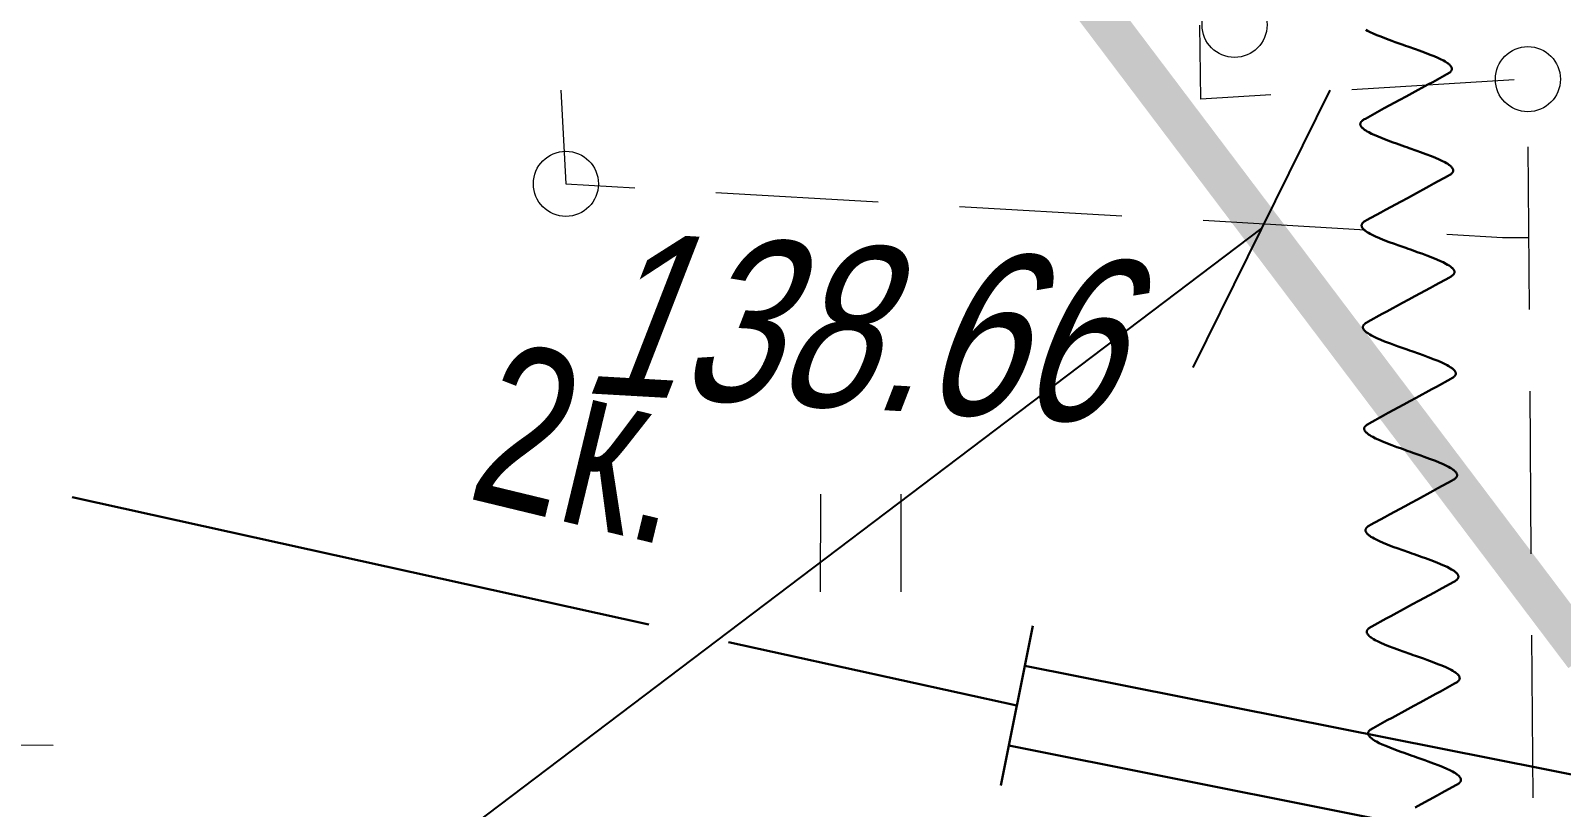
# Model space of a CAD drawing. Extents: x 10098 to 11902, y 8648 to 10202.
# Drawn here: x 11773.96 to 11783.37, y 8784.56 to 8789.34 of the extents above; entities that cross this region are included whole.
import ezdxf

# ---------------------------------------------------------------- set-up
doc = ezdxf.new("R2010")
doc.units = 0
for name, color, linetype in [('23_Ограждения', 7, 'Continuous'), ('24_Растительность', 7, 'Continuous'), ('38_Высотные_отметки', 7, 'Continuous'), ('50_Красные_линии', 7, 'Continuous')]:
    doc.layers.add(name, color=color, linetype=linetype)
doc.layers.add('7_Электрокабели', color=1, linetype='Continuous', lineweight=30)
doc.styles.add('mggt', font='russian_1251.shx', dxfattribs={"width": 0.75, "oblique": 18, "height": 1})

msp = doc.modelspace()

# ---------------------------------------------------------------- hatches: boundary and pattern name
at = {"layer": '50_Красные_линии', "linetype": 'Continuous', "lineweight": 25}
for points in [[(11781.1982, 8788.7597), (11780.595, 8789.5573), (11780.3956, 8789.4065), (11780.9987, 8788.6089)], [(11781.8013, 8787.962), (11781.1982, 8788.7597), (11780.9987, 8788.6089), (11781.6019, 8787.8112)], [(11782.4044, 8787.1644), (11781.8013, 8787.962), (11781.6019, 8787.8112), (11782.205, 8787.0136)], [(11783.0076, 8786.3668), (11782.4044, 8787.1644), (11782.205, 8787.0136), (11782.8082, 8786.216)], [(11783.6107, 8785.5691), (11783.0076, 8786.3668), (11782.8082, 8786.216), (11783.4113, 8785.4183)]]:
    msp.add_hatch(color=8, dxfattribs=at).paths.add_polyline_path(points)

# ---------------------------------------------------------------- linework, layer by layer
at = {"layer": '23_Ограждения', "color": 8, "linetype": 'Continuous', "lineweight": 15}
for p, q in [((11781.151, 8788.914), (11781.146, 8789.368)), ((11783.078, 8789.032), (11782.08, 8788.971)), ((11777.216, 8788.97), (11777.248, 8788.394)), ((11781.581, 8788.94), (11781.151, 8788.914)), ((11783.172, 8787.621), (11783.165, 8788.621)), ((11777.248, 8788.394), (11777.671, 8788.37)), ((11778.17, 8788.341), (11779.168, 8788.284)), ((11779.668, 8788.255), (11780.666, 8788.198)), ((11781.165, 8788.17), (11782.163, 8788.112)), ((11782.663, 8788.084), (11783.007, 8788.064)), ((11783.007, 8788.064), (11783.169, 8788.065)), ((11783.183, 8786.121), (11783.176, 8787.121)), ((11783.194, 8784.621), (11783.186, 8785.621))]:
    msp.add_line(p, q, dxfattribs=at)
at = {"layer": '24_Растительность', "color": 8, "linetype": 'Continuous', "lineweight": 15}
for p, q in [((11778.8137, 8785.8868), (11778.8147, 8786.4868)), ((11779.3087, 8785.8868), (11779.3097, 8786.4868))]:
    msp.add_line(p, q, dxfattribs=at)
at = {"layer": '38_Высотные_отметки', "color": 8, "lineweight": 9}
for centre in [(11781.359, 8789.3705), (11783.1624, 8789.0368), (11777.2476, 8788.3941)]:
    msp.add_circle(centre, 0.2, dxfattribs=at)
at = {"layer": '50_Красные_линии', "color": 8, "linetype": 'Continuous', "lineweight": 25}
for p, q in [((11781.945, 8788.9695), (11781.1017, 8787.2662)), ((11761.5679, 8773.0282), (11781.5233, 8788.1179))]:
    msp.add_line(p, q, dxfattribs=at)
at = {"layer": '7_Электрокабели', "color": 8, "linetype": 'Continuous', "lineweight": 30}
for p, q in [((11782.1764, 8789.3347), (11782.1662, 8789.3404)), ((11782.1932, 8789.3259), (11782.1764, 8789.3347)), ((11782.21, 8789.318), (11782.1932, 8789.3259)), ((11782.2333, 8789.308), (11782.21, 8789.318)), ((11782.2574, 8789.2982), (11782.2333, 8789.308)), ((11782.2931, 8789.2845), (11782.2574, 8789.2982)), ((11782.3254, 8789.2726), (11782.2931, 8789.2845)), ((11782.3469, 8789.2649), (11782.3254, 8789.2726)), ((11782.3952, 8789.2479), (11782.3469, 8789.2649)), ((11782.4096, 8789.2428), (11782.3952, 8789.2479)), ((11782.4096, 8789.2428), (11782.4239, 8789.2377)), ((11782.4239, 8789.2377), (11782.4722, 8789.2207)), ((11782.4722, 8789.2207), (11782.4937, 8789.213)), ((11782.4937, 8789.213), (11782.5261, 8789.2011)), ((11782.5261, 8789.2011), (11782.5617, 8789.1874)), ((11782.5617, 8789.1874), (11782.5859, 8789.1776)), ((11782.5859, 8789.1776), (11782.6092, 8789.1676)), ((11782.6092, 8789.1676), (11782.626, 8789.1597)), ((11782.626, 8789.1597), (11782.6428, 8789.1509)), ((11782.6428, 8789.1509), (11782.653, 8789.1452)), ((11782.653, 8789.1452), (11782.6614, 8789.1401)), ((11782.6614, 8789.1401), (11782.6686, 8789.1352)), ((11782.6686, 8789.1352), (11782.6716, 8789.133)), ((11782.6716, 8789.133), (11782.6746, 8789.1307)), ((11782.6746, 8789.1307), (11782.6797, 8789.1265)), ((11782.6797, 8789.1265), (11782.6827, 8789.1235)), ((11782.6827, 8789.1235), (11782.6849, 8789.1213)), ((11782.6849, 8789.1213), (11782.6872, 8789.1186)), ((11782.6872, 8789.1186), (11782.6892, 8789.116)), ((11782.6892, 8789.116), (11782.6914, 8789.1128)), ((11782.6914, 8789.1128), (11782.6925, 8789.1106)), ((11782.6925, 8789.1106), (11782.6932, 8789.1091)), ((11782.6932, 8789.1091), (11782.6938, 8789.1076)), ((11782.6938, 8789.1076), (11782.6943, 8789.106)), ((11782.6943, 8789.106), (11782.6947, 8789.1047)), ((11782.6947, 8789.1047), (11782.695, 8789.1026)), ((11782.695, 8789.1026), (11782.6952, 8789.1008)), ((11782.6952, 8789.1008), (11782.6951, 8789.0988)), ((11782.577, 8789.0193), (11782.5479, 8789.0037)), ((11782.6641, 8789.0674), (11782.577, 8789.0193)), ((11782.6713, 8789.0714), (11782.6641, 8789.0674)), ((11782.6749, 8789.0735), (11782.6713, 8789.0714)), ((11782.6788, 8789.0761), (11782.6749, 8789.0735)), ((11782.6817, 8789.0782), (11782.6788, 8789.0761)), ((11782.6835, 8789.0796), (11782.6817, 8789.0782)), ((11782.6859, 8789.0818), (11782.6835, 8789.0796)), ((11782.687, 8789.0828), (11782.6859, 8789.0818)), ((11782.688, 8789.0839), (11782.687, 8789.0828)), ((11782.6892, 8789.0852), (11782.688, 8789.0839)), ((11782.6901, 8789.0864), (11782.6892, 8789.0852)), ((11782.6908, 8789.0874), (11782.6901, 8789.0864)), ((11782.6916, 8789.0886), (11782.6908, 8789.0874)), ((11782.6927, 8789.0905), (11782.6916, 8789.0886)), ((11782.6935, 8789.092), (11782.6927, 8789.0905)), ((11782.694, 8789.0935), (11782.6935, 8789.092)), ((11782.6944, 8789.0946), (11782.694, 8789.0935)), ((11782.6947, 8789.0958), (11782.6944, 8789.0946)), ((11782.6949, 8789.0968), (11782.6947, 8789.0958)), ((11782.6951, 8789.098), (11782.6949, 8789.0968)), ((11782.6951, 8789.0988), (11782.6951, 8789.098)), ((11782.3758, 8788.9104), (11782.4136, 8788.9308)), ((11782.4514, 8788.9513), (11782.4136, 8788.9308)), ((11782.5479, 8789.0037), (11782.4514, 8788.9513)), ((11782.163, 8788.7942), (11782.2502, 8788.8424)), ((11782.2502, 8788.8424), (11782.2793, 8788.8579)), ((11782.2793, 8788.8579), (11782.3758, 8788.9104)), ((11782.132, 8788.7629), (11782.1321, 8788.7636)), ((11782.132, 8788.7609), (11782.132, 8788.7629)), ((11782.1321, 8788.7591), (11782.132, 8788.7609)), ((11782.1321, 8788.7636), (11782.1322, 8788.7648)), ((11782.1325, 8788.757), (11782.1321, 8788.7591)), ((11782.1322, 8788.7648), (11782.1325, 8788.7659)), ((11782.1325, 8788.7659), (11782.1328, 8788.767)), ((11782.1328, 8788.7557), (11782.1325, 8788.757)), ((11782.1328, 8788.767), (11782.1331, 8788.7682)), ((11782.1333, 8788.7541), (11782.1328, 8788.7557)), ((11782.1331, 8788.7682), (11782.1337, 8788.7696)), ((11782.1339, 8788.7525), (11782.1333, 8788.7541)), ((11782.1337, 8788.7696), (11782.1344, 8788.7711)), ((11782.1346, 8788.7511), (11782.1339, 8788.7525)), ((11782.1344, 8788.7711), (11782.1355, 8788.773)), ((11782.1358, 8788.7489), (11782.1346, 8788.7511)), ((11782.1355, 8788.773), (11782.1363, 8788.7743)), ((11782.1379, 8788.7456), (11782.1358, 8788.7489)), ((11782.1363, 8788.7743), (11782.137, 8788.7752)), ((11782.137, 8788.7752), (11782.1379, 8788.7764)), ((11782.1379, 8788.7764), (11782.1391, 8788.7777)), ((11782.1399, 8788.743), (11782.1379, 8788.7456)), ((11782.1391, 8788.7777), (11782.1402, 8788.7789)), ((11782.1422, 8788.7404), (11782.1399, 8788.743)), ((11782.1402, 8788.7789), (11782.1412, 8788.7799)), ((11782.1412, 8788.7799), (11782.1437, 8788.782)), ((11782.1444, 8788.7381), (11782.1422, 8788.7404)), ((11782.1437, 8788.782), (11782.1455, 8788.7835)), ((11782.1475, 8788.7352), (11782.1444, 8788.7381)), ((11782.1455, 8788.7835), (11782.1483, 8788.7856)), ((11782.1526, 8788.731), (11782.1475, 8788.7352)), ((11782.1483, 8788.7856), (11782.1522, 8788.7881)), ((11782.1522, 8788.7881), (11782.1559, 8788.7903)), ((11782.1555, 8788.7286), (11782.1526, 8788.731)), ((11782.1585, 8788.7265), (11782.1555, 8788.7286)), ((11782.1559, 8788.7903), (11782.163, 8788.7942)), ((11782.1657, 8788.7216), (11782.1585, 8788.7265)), ((11782.1741, 8788.7164), (11782.1657, 8788.7216)), ((11782.1843, 8788.7107), (11782.1741, 8788.7164)), ((11782.2012, 8788.702), (11782.1843, 8788.7107)), ((11782.218, 8788.6941), (11782.2012, 8788.702)), ((11782.2412, 8788.684), (11782.218, 8788.6941)), ((11782.2654, 8788.6742), (11782.2412, 8788.684)), ((11782.301, 8788.6605), (11782.2654, 8788.6742)), ((11782.3334, 8788.6487), (11782.301, 8788.6605)), ((11782.3549, 8788.6409), (11782.3334, 8788.6487)), ((11782.4032, 8788.6239), (11782.3549, 8788.6409)), ((11782.4175, 8788.6189), (11782.4032, 8788.6239)), ((11782.4175, 8788.6189), (11782.4319, 8788.6138)), ((11782.4319, 8788.6138), (11782.4802, 8788.5968)), ((11782.4802, 8788.5968), (11782.5017, 8788.589)), ((11782.5017, 8788.589), (11782.534, 8788.5772)), ((11782.534, 8788.5772), (11782.5697, 8788.5635)), ((11782.5697, 8788.5635), (11782.5939, 8788.5537)), ((11782.5939, 8788.5537), (11782.6171, 8788.5436)), ((11782.6171, 8788.5436), (11782.6339, 8788.5357)), ((11782.6721, 8788.4435), (11782.5849, 8788.3953)), ((11782.6339, 8788.5357), (11782.6508, 8788.527)), ((11782.6508, 8788.527), (11782.6609, 8788.5213)), ((11782.6609, 8788.5213), (11782.6694, 8788.5161)), ((11782.6694, 8788.5161), (11782.6766, 8788.5112)), ((11782.6792, 8788.4474), (11782.6721, 8788.4435)), ((11782.6766, 8788.5112), (11782.6796, 8788.5091)), ((11782.6829, 8788.4496), (11782.6792, 8788.4474)), ((11782.6796, 8788.5091), (11782.6825, 8788.5067)), ((11782.6825, 8788.5067), (11782.6876, 8788.5025)), ((11782.6868, 8788.4521), (11782.6829, 8788.4496)), ((11782.6896, 8788.4542), (11782.6868, 8788.4521)), ((11782.6876, 8788.5025), (11782.6906, 8788.4996)), ((11782.6914, 8788.4557), (11782.6896, 8788.4542)), ((11782.6906, 8788.4996), (11782.6929, 8788.4973)), ((11782.6939, 8788.4578), (11782.6914, 8788.4557)), ((11782.6929, 8788.4973), (11782.6952, 8788.4947)), ((11782.6949, 8788.4588), (11782.6939, 8788.4578)), ((11782.696, 8788.46), (11782.6949, 8788.4588)), ((11782.6952, 8788.4947), (11782.6972, 8788.4921)), ((11782.6971, 8788.4613), (11782.696, 8788.46)), ((11782.6981, 8788.4625), (11782.6971, 8788.4613)), ((11782.6972, 8788.4921), (11782.6993, 8788.4888)), ((11782.6988, 8788.4634), (11782.6981, 8788.4625)), ((11782.6996, 8788.4647), (11782.6988, 8788.4634)), ((11782.6993, 8788.4888), (11782.7005, 8788.4866)), ((11782.7007, 8788.4666), (11782.6996, 8788.4647)), ((11782.7005, 8788.4866), (11782.7012, 8788.4852)), ((11782.7014, 8788.4681), (11782.7007, 8788.4666)), ((11782.7012, 8788.4852), (11782.7018, 8788.4836)), ((11782.7019, 8788.4695), (11782.7014, 8788.4681)), ((11782.7018, 8788.4836), (11782.7023, 8788.482)), ((11782.7023, 8788.4707), (11782.7019, 8788.4695)), ((11782.7023, 8788.482), (11782.7026, 8788.4807)), ((11782.7026, 8788.4718), (11782.7023, 8788.4707)), ((11782.7026, 8788.4807), (11782.703, 8788.4786)), ((11782.7029, 8788.4729), (11782.7026, 8788.4718)), ((11782.703, 8788.4741), (11782.7029, 8788.4729)), ((11782.703, 8788.4786), (11782.7031, 8788.4768)), ((11782.7031, 8788.4748), (11782.703, 8788.4741)), ((11782.7031, 8788.4768), (11782.7031, 8788.4748)), ((11782.5558, 8788.3798), (11782.4593, 8788.3273)), ((11782.5849, 8788.3953), (11782.5558, 8788.3798)), ((11782.2872, 8788.234), (11782.3837, 8788.2864)), ((11782.3837, 8788.2864), (11782.4215, 8788.3069)), ((11782.4593, 8788.3273), (11782.4215, 8788.3069)), ((11782.1534, 8788.1595), (11782.1563, 8788.1616)), ((11782.1563, 8788.1616), (11782.1601, 8788.1642)), ((11782.1601, 8788.1642), (11782.1638, 8788.1663)), ((11782.1638, 8788.1663), (11782.171, 8788.1703)), ((11782.171, 8788.1703), (11782.2581, 8788.2184)), ((11782.2581, 8788.2184), (11782.2872, 8788.234)), ((11782.1399, 8788.1369), (11782.14, 8788.1389)), ((11782.1401, 8788.1351), (11782.1399, 8788.1369)), ((11782.14, 8788.1397), (11782.1402, 8788.1409)), ((11782.14, 8788.1389), (11782.14, 8788.1397)), ((11782.1404, 8788.133), (11782.1401, 8788.1351)), ((11782.1402, 8788.1409), (11782.1404, 8788.1419)), ((11782.1404, 8788.1419), (11782.1407, 8788.1431)), ((11782.1408, 8788.1317), (11782.1404, 8788.133)), ((11782.1407, 8788.1431), (11782.1411, 8788.1442)), ((11782.1413, 8788.1301), (11782.1408, 8788.1317)), ((11782.1411, 8788.1442), (11782.1416, 8788.1457)), ((11782.1419, 8788.1286), (11782.1413, 8788.1301)), ((11782.1416, 8788.1457), (11782.1424, 8788.1472)), ((11782.1426, 8788.1271), (11782.1419, 8788.1286)), ((11782.1424, 8788.1472), (11782.1434, 8788.1491)), ((11782.1437, 8788.1249), (11782.1426, 8788.1271)), ((11782.1434, 8788.1491), (11782.1443, 8788.1503)), ((11782.1459, 8788.1217), (11782.1437, 8788.1249)), ((11782.1443, 8788.1503), (11782.145, 8788.1513)), ((11782.145, 8788.1513), (11782.1459, 8788.1525)), ((11782.1459, 8788.1525), (11782.1471, 8788.1538)), ((11782.1479, 8788.1191), (11782.1459, 8788.1217)), ((11782.1471, 8788.1538), (11782.1481, 8788.1549)), ((11782.1502, 8788.1165), (11782.1479, 8788.1191)), ((11782.1481, 8788.1549), (11782.1492, 8788.1559)), ((11782.1492, 8788.1559), (11782.1516, 8788.1581)), ((11782.1524, 8788.1142), (11782.1502, 8788.1165)), ((11782.1516, 8788.1581), (11782.1534, 8788.1595)), ((11782.1554, 8788.1112), (11782.1524, 8788.1142)), ((11782.1605, 8788.107), (11782.1554, 8788.1112)), ((11782.1635, 8788.1047), (11782.1605, 8788.107)), ((11782.1665, 8788.1025), (11782.1635, 8788.1047)), ((11782.1737, 8788.0976), (11782.1665, 8788.1025)), ((11782.1821, 8788.0925), (11782.1737, 8788.0976)), ((11782.1923, 8788.0868), (11782.1821, 8788.0925)), ((11782.2091, 8788.078), (11782.1923, 8788.0868)), ((11782.2259, 8788.0701), (11782.2091, 8788.078)), ((11782.2492, 8788.0601), (11782.2259, 8788.0701)), ((11782.2734, 8788.0503), (11782.2492, 8788.0601)), ((11782.309, 8788.0366), (11782.2734, 8788.0503)), ((11782.3413, 8788.0247), (11782.309, 8788.0366)), ((11782.3629, 8788.017), (11782.3413, 8788.0247)), ((11782.4111, 8788), (11782.3629, 8788.017)), ((11782.4255, 8787.9949), (11782.4111, 8788)), ((11782.4255, 8787.9949), (11782.4399, 8787.9898)), ((11782.4399, 8787.9898), (11782.4882, 8787.9728)), ((11782.4882, 8787.9728), (11782.5097, 8787.9651)), ((11782.5097, 8787.9651), (11782.542, 8787.9532)), ((11782.542, 8787.9532), (11782.5777, 8787.9395)), ((11782.5777, 8787.9395), (11782.6018, 8787.9297)), ((11782.6018, 8787.9297), (11782.6251, 8787.9197)), ((11782.6251, 8787.9197), (11782.6419, 8787.9118)), ((11782.6419, 8787.9118), (11782.6587, 8787.903)), ((11782.6587, 8787.903), (11782.6689, 8787.8973)), ((11782.6689, 8787.8973), (11782.6773, 8787.8922)), ((11782.6773, 8787.8922), (11782.6845, 8787.8873)), ((11782.6845, 8787.8873), (11782.6875, 8787.8851)), ((11782.6875, 8787.8851), (11782.6905, 8787.8828)), ((11782.6905, 8787.8828), (11782.6956, 8787.8786)), ((11782.6956, 8787.8786), (11782.6986, 8787.8756)), ((11782.68, 8787.8195), (11782.5929, 8787.7714)), ((11782.6872, 8787.8235), (11782.68, 8787.8195)), ((11782.6909, 8787.8256), (11782.6872, 8787.8235)), ((11782.6947, 8787.8282), (11782.6909, 8787.8256)), ((11782.6976, 8787.8303), (11782.6947, 8787.8282)), ((11782.6994, 8787.8317), (11782.6976, 8787.8303)), ((11782.6986, 8787.8756), (11782.7009, 8787.8734)), ((11782.7019, 8787.8339), (11782.6994, 8787.8317)), ((11782.7009, 8787.8734), (11782.7031, 8787.8707)), ((11782.7029, 8787.8349), (11782.7019, 8787.8339)), ((11782.7039, 8787.836), (11782.7029, 8787.8349)), ((11782.7031, 8787.8707), (11782.7052, 8787.8681)), ((11782.7051, 8787.8373), (11782.7039, 8787.836)), ((11782.706, 8787.8385), (11782.7051, 8787.8373)), ((11782.7052, 8787.8681), (11782.7073, 8787.8649)), ((11782.7067, 8787.8395), (11782.706, 8787.8385)), ((11782.7076, 8787.8407), (11782.7067, 8787.8395)), ((11782.7073, 8787.8649), (11782.7084, 8787.8627)), ((11782.7086, 8787.8426), (11782.7076, 8787.8407)), ((11782.7084, 8787.8627), (11782.7092, 8787.8612)), ((11782.7094, 8787.8441), (11782.7086, 8787.8426)), ((11782.7092, 8787.8612), (11782.7097, 8787.8597)), ((11782.7099, 8787.8456), (11782.7094, 8787.8441)), ((11782.7097, 8787.8597), (11782.7102, 8787.8581)), ((11782.7103, 8787.8467), (11782.7099, 8787.8456)), ((11782.7102, 8787.8581), (11782.7106, 8787.8568)), ((11782.7106, 8787.8479), (11782.7103, 8787.8467)), ((11782.7106, 8787.8568), (11782.7109, 8787.8547)), ((11782.7108, 8787.8489), (11782.7106, 8787.8479)), ((11782.711, 8787.8501), (11782.7108, 8787.8489)), ((11782.7109, 8787.8547), (11782.7111, 8787.8529)), ((11782.7111, 8787.8529), (11782.711, 8787.8509)), ((11782.711, 8787.8509), (11782.711, 8787.8501)), ((11782.4673, 8787.7034), (11782.4295, 8787.6829)), ((11782.5638, 8787.7558), (11782.4673, 8787.7034)), ((11782.5929, 8787.7714), (11782.5638, 8787.7558)), ((11782.2661, 8787.5945), (11782.2952, 8787.61)), ((11782.2952, 8787.61), (11782.3917, 8787.6625)), ((11782.3917, 8787.6625), (11782.4295, 8787.6829)), ((11782.1479, 8787.515), (11782.148, 8787.5157)), ((11782.1479, 8787.513), (11782.1479, 8787.515)), ((11782.148, 8787.5112), (11782.1479, 8787.513)), ((11782.148, 8787.5157), (11782.1481, 8787.5169)), ((11782.1484, 8787.5091), (11782.148, 8787.5112)), ((11782.1481, 8787.5169), (11782.1484, 8787.518)), ((11782.1484, 8787.518), (11782.1487, 8787.5191)), ((11782.1487, 8787.5078), (11782.1484, 8787.5091)), ((11782.1487, 8787.5191), (11782.1491, 8787.5203)), ((11782.1492, 8787.5062), (11782.1487, 8787.5078)), ((11782.1491, 8787.5203), (11782.1496, 8787.5217)), ((11782.1498, 8787.5046), (11782.1492, 8787.5062)), ((11782.1496, 8787.5217), (11782.1503, 8787.5232)), ((11782.1505, 8787.5032), (11782.1498, 8787.5046)), ((11782.1503, 8787.5232), (11782.1514, 8787.5251)), ((11782.1517, 8787.501), (11782.1505, 8787.5032)), ((11782.1514, 8787.5251), (11782.1522, 8787.5264)), ((11782.1538, 8787.4977), (11782.1517, 8787.501)), ((11782.1522, 8787.5264), (11782.1529, 8787.5273)), ((11782.1529, 8787.5273), (11782.1539, 8787.5285)), ((11782.1539, 8787.5285), (11782.155, 8787.5298)), ((11782.155, 8787.5298), (11782.1561, 8787.531)), ((11782.1561, 8787.531), (11782.1571, 8787.532)), ((11782.1571, 8787.532), (11782.1596, 8787.5341)), ((11782.1596, 8787.5341), (11782.1614, 8787.5356)), ((11782.1614, 8787.5356), (11782.1642, 8787.5377)), ((11782.1642, 8787.5377), (11782.1681, 8787.5402)), ((11782.1681, 8787.5402), (11782.1718, 8787.5424)), ((11782.1718, 8787.5424), (11782.1789, 8787.5463)), ((11782.1789, 8787.5463), (11782.2661, 8787.5945)), ((11782.1559, 8787.4951), (11782.1538, 8787.4977)), ((11782.1581, 8787.4925), (11782.1559, 8787.4951)), ((11782.1604, 8787.4902), (11782.1581, 8787.4925)), ((11782.1634, 8787.4873), (11782.1604, 8787.4902)), ((11782.1685, 8787.4831), (11782.1634, 8787.4873)), ((11782.1714, 8787.4807), (11782.1685, 8787.4831)), ((11782.1744, 8787.4786), (11782.1714, 8787.4807)), ((11782.1817, 8787.4737), (11782.1744, 8787.4786)), ((11782.1901, 8787.4685), (11782.1817, 8787.4737)), ((11782.2002, 8787.4628), (11782.1901, 8787.4685)), ((11782.2171, 8787.4541), (11782.2002, 8787.4628)), ((11782.2339, 8787.4462), (11782.2171, 8787.4541)), ((11782.2572, 8787.4361), (11782.2339, 8787.4462)), ((11782.2813, 8787.4263), (11782.2572, 8787.4361)), ((11782.317, 8787.4126), (11782.2813, 8787.4263)), ((11782.3493, 8787.4008), (11782.317, 8787.4126)), ((11782.3708, 8787.393), (11782.3493, 8787.4008)), ((11782.4191, 8787.376), (11782.3708, 8787.393)), ((11782.4335, 8787.371), (11782.4191, 8787.376)), ((11782.4335, 8787.371), (11782.4478, 8787.3659)), ((11782.4478, 8787.3659), (11782.4961, 8787.3489)), ((11782.4961, 8787.3489), (11782.5176, 8787.3411)), ((11782.5176, 8787.3411), (11782.55, 8787.3293)), ((11782.55, 8787.3293), (11782.5856, 8787.3156)), ((11782.5856, 8787.3156), (11782.6098, 8787.3058)), ((11782.6098, 8787.3058), (11782.633, 8787.2957)), ((11782.633, 8787.2957), (11782.6498, 8787.2878)), ((11782.6498, 8787.2878), (11782.6667, 8787.2791)), ((11782.6667, 8787.2791), (11782.6769, 8787.2734)), ((11782.6769, 8787.2734), (11782.6853, 8787.2682)), ((11782.6853, 8787.2682), (11782.6925, 8787.2633)), ((11782.6925, 8787.2633), (11782.6955, 8787.2612)), ((11782.6955, 8787.2612), (11782.6985, 8787.2589)), ((11782.6985, 8787.2589), (11782.7035, 8787.2546)), ((11782.7035, 8787.2546), (11782.7066, 8787.2517)), ((11782.7066, 8787.2517), (11782.7088, 8787.2494)), ((11782.7088, 8787.2494), (11782.7111, 8787.2468)), ((11782.7111, 8787.2468), (11782.7131, 8787.2442)), ((11782.7131, 8787.2442), (11782.7152, 8787.2409)), ((11782.7152, 8787.2409), (11782.7164, 8787.2387)), ((11782.7166, 8787.2187), (11782.7155, 8787.2168)), ((11782.7164, 8787.2387), (11782.7171, 8787.2373)), ((11782.7173, 8787.2202), (11782.7166, 8787.2187)), ((11782.7171, 8787.2373), (11782.7177, 8787.2357)), ((11782.7179, 8787.2216), (11782.7173, 8787.2202)), ((11782.7177, 8787.2357), (11782.7182, 8787.2341)), ((11782.7183, 8787.2228), (11782.7179, 8787.2216)), ((11782.7182, 8787.2341), (11782.7185, 8787.2328)), ((11782.7185, 8787.2239), (11782.7183, 8787.2228)), ((11782.7185, 8787.2328), (11782.7189, 8787.2307)), ((11782.7188, 8787.225), (11782.7185, 8787.2239)), ((11782.7189, 8787.2262), (11782.7188, 8787.225)), ((11782.7189, 8787.2307), (11782.719, 8787.2289)), ((11782.719, 8787.2269), (11782.7189, 8787.2262)), ((11782.719, 8787.2289), (11782.719, 8787.2269)), ((11782.5717, 8787.1319), (11782.4752, 8787.0794)), ((11782.6008, 8787.1474), (11782.5717, 8787.1319)), ((11782.688, 8787.1956), (11782.6008, 8787.1474)), ((11782.6952, 8787.1995), (11782.688, 8787.1956)), ((11782.6988, 8787.2017), (11782.6952, 8787.1995)), ((11782.7027, 8787.2042), (11782.6988, 8787.2017)), ((11782.7056, 8787.2063), (11782.7027, 8787.2042)), ((11782.7073, 8787.2078), (11782.7056, 8787.2063)), ((11782.7098, 8787.2099), (11782.7073, 8787.2078)), ((11782.7108, 8787.2109), (11782.7098, 8787.2099)), ((11782.7119, 8787.2121), (11782.7108, 8787.2109)), ((11782.7131, 8787.2134), (11782.7119, 8787.2121)), ((11782.714, 8787.2146), (11782.7131, 8787.2134)), ((11782.7147, 8787.2155), (11782.714, 8787.2146)), ((11782.7155, 8787.2168), (11782.7147, 8787.2155)), ((11782.3031, 8786.9861), (11782.3997, 8787.0385)), ((11782.3997, 8787.0385), (11782.4374, 8787.059)), ((11782.4752, 8787.0794), (11782.4374, 8787.059)), ((11782.1869, 8786.9224), (11782.2741, 8786.9705)), ((11782.2741, 8786.9705), (11782.3031, 8786.9861)), ((11782.1558, 8786.889), (11782.1559, 8786.891)), ((11782.156, 8786.8872), (11782.1558, 8786.889)), ((11782.1559, 8786.8918), (11782.1561, 8786.893)), ((11782.1559, 8786.891), (11782.1559, 8786.8918)), ((11782.1563, 8786.8851), (11782.156, 8786.8872)), ((11782.1561, 8786.893), (11782.1563, 8786.894)), ((11782.1563, 8786.894), (11782.1566, 8786.8952)), ((11782.1567, 8786.8838), (11782.1563, 8786.8851)), ((11782.1566, 8786.8952), (11782.157, 8786.8963)), ((11782.1572, 8786.8822), (11782.1567, 8786.8838)), ((11782.157, 8786.8963), (11782.1576, 8786.8978)), ((11782.1578, 8786.8807), (11782.1572, 8786.8822)), ((11782.1576, 8786.8978), (11782.1583, 8786.8993)), ((11782.1585, 8786.8792), (11782.1578, 8786.8807)), ((11782.1583, 8786.8993), (11782.1594, 8786.9012)), ((11782.1597, 8786.877), (11782.1585, 8786.8792)), ((11782.1594, 8786.9012), (11782.1602, 8786.9024)), ((11782.1618, 8786.8738), (11782.1597, 8786.877)), ((11782.1602, 8786.9024), (11782.1609, 8786.9034)), ((11782.1609, 8786.9034), (11782.1618, 8786.9046)), ((11782.1618, 8786.9046), (11782.163, 8786.9059)), ((11782.1638, 8786.8712), (11782.1618, 8786.8738)), ((11782.163, 8786.9059), (11782.1641, 8786.907)), ((11782.1661, 8786.8686), (11782.1638, 8786.8712)), ((11782.1641, 8786.907), (11782.1651, 8786.908)), ((11782.1651, 8786.908), (11782.1676, 8786.9102)), ((11782.1683, 8786.8663), (11782.1661, 8786.8686)), ((11782.1676, 8786.9102), (11782.1693, 8786.9116)), ((11782.1713, 8786.8633), (11782.1683, 8786.8663)), ((11782.1693, 8786.9116), (11782.1722, 8786.9137)), ((11782.1764, 8786.8591), (11782.1713, 8786.8633)), ((11782.1722, 8786.9137), (11782.1761, 8786.9163)), ((11782.1761, 8786.9163), (11782.1797, 8786.9184)), ((11782.1794, 8786.8568), (11782.1764, 8786.8591)), ((11782.1824, 8786.8546), (11782.1794, 8786.8568)), ((11782.1797, 8786.9184), (11782.1869, 8786.9224)), ((11782.1896, 8786.8497), (11782.1824, 8786.8546)), ((11782.198, 8786.8446), (11782.1896, 8786.8497)), ((11782.2082, 8786.8389), (11782.198, 8786.8446)), ((11782.225, 8786.8301), (11782.2082, 8786.8389)), ((11782.2418, 8786.8222), (11782.225, 8786.8301)), ((11782.2651, 8786.8122), (11782.2418, 8786.8222)), ((11782.2893, 8786.8024), (11782.2651, 8786.8122)), ((11782.3249, 8786.7887), (11782.2893, 8786.8024)), ((11782.3573, 8786.7768), (11782.3249, 8786.7887)), ((11782.3788, 8786.7691), (11782.3573, 8786.7768)), ((11782.4271, 8786.7521), (11782.3788, 8786.7691)), ((11782.4414, 8786.747), (11782.4271, 8786.7521)), ((11782.4414, 8786.747), (11782.4558, 8786.7419)), ((11782.4558, 8786.7419), (11782.5041, 8786.7249)), ((11782.5041, 8786.7249), (11782.5256, 8786.7172)), ((11782.5256, 8786.7172), (11782.5579, 8786.7053)), ((11782.5579, 8786.7053), (11782.5936, 8786.6916)), ((11782.5936, 8786.6916), (11782.6177, 8786.6818)), ((11782.6177, 8786.6818), (11782.641, 8786.6718)), ((11782.641, 8786.6718), (11782.6578, 8786.6639)), ((11782.6578, 8786.6639), (11782.6746, 8786.6551)), ((11782.6746, 8786.6551), (11782.6848, 8786.6494)), ((11782.6959, 8786.5716), (11782.6088, 8786.5235)), ((11782.6848, 8786.6494), (11782.6932, 8786.6443)), ((11782.6932, 8786.6443), (11782.7004, 8786.6394)), ((11782.7031, 8786.5756), (11782.6959, 8786.5716)), ((11782.7004, 8786.6394), (11782.7034, 8786.6372)), ((11782.7068, 8786.5777), (11782.7031, 8786.5756)), ((11782.7034, 8786.6372), (11782.7064, 8786.6349)), ((11782.7064, 8786.6349), (11782.7115, 8786.6307)), ((11782.7107, 8786.5803), (11782.7068, 8786.5777)), ((11782.7135, 8786.5824), (11782.7107, 8786.5803)), ((11782.7115, 8786.6307), (11782.7145, 8786.6277)), ((11782.7153, 8786.5838), (11782.7135, 8786.5824)), ((11782.7145, 8786.6277), (11782.7168, 8786.6255)), ((11782.7178, 8786.586), (11782.7153, 8786.5838)), ((11782.7168, 8786.6255), (11782.719, 8786.6228)), ((11782.7188, 8786.587), (11782.7178, 8786.586)), ((11782.7198, 8786.5881), (11782.7188, 8786.587)), ((11782.719, 8786.6228), (11782.7211, 8786.6202)), ((11782.721, 8786.5895), (11782.7198, 8786.5881)), ((11782.722, 8786.5906), (11782.721, 8786.5895)), ((11782.7211, 8786.6202), (11782.7232, 8786.617)), ((11782.7226, 8786.5916), (11782.722, 8786.5906)), ((11782.7235, 8786.5928), (11782.7226, 8786.5916)), ((11782.7232, 8786.617), (11782.7244, 8786.6148)), ((11782.7246, 8786.5947), (11782.7235, 8786.5928)), ((11782.7244, 8786.6148), (11782.7251, 8786.6133)), ((11782.7253, 8786.5962), (11782.7246, 8786.5947)), ((11782.7251, 8786.6133), (11782.7256, 8786.6118)), ((11782.7258, 8786.5977), (11782.7253, 8786.5962)), ((11782.7256, 8786.6118), (11782.7261, 8786.6102)), ((11782.7262, 8786.5988), (11782.7258, 8786.5977)), ((11782.7261, 8786.6102), (11782.7265, 8786.6089)), ((11782.7265, 8786.6), (11782.7262, 8786.5988)), ((11782.7265, 8786.6089), (11782.7268, 8786.6068)), ((11782.7267, 8786.601), (11782.7265, 8786.6)), ((11782.7269, 8786.6022), (11782.7267, 8786.601)), ((11782.7268, 8786.6068), (11782.727, 8786.605)), ((11782.727, 8786.603), (11782.7269, 8786.6022)), ((11782.727, 8786.605), (11782.727, 8786.603)), ((11774.2109, 8786.4687), (11777.7581, 8785.6867)), ((11782.5797, 8786.5079), (11782.4832, 8786.4555)), ((11782.6088, 8786.5235), (11782.5797, 8786.5079)), ((11782.3111, 8786.3621), (11782.4076, 8786.4146)), ((11782.4076, 8786.4146), (11782.4454, 8786.435)), ((11782.4832, 8786.4555), (11782.4454, 8786.435)), ((11782.1662, 8786.2753), (11782.1673, 8786.2772)), ((11782.1673, 8786.2772), (11782.1681, 8786.2785)), ((11782.1681, 8786.2785), (11782.1688, 8786.2794)), ((11782.1688, 8786.2794), (11782.1698, 8786.2806)), ((11782.1698, 8786.2806), (11782.1709, 8786.2819)), ((11782.1709, 8786.2819), (11782.172, 8786.2831)), ((11782.172, 8786.2831), (11782.173, 8786.2841)), ((11782.173, 8786.2841), (11782.1755, 8786.2862)), ((11782.1755, 8786.2862), (11782.1773, 8786.2877)), ((11782.1773, 8786.2877), (11782.1801, 8786.2898)), ((11782.1801, 8786.2898), (11782.184, 8786.2923)), ((11782.184, 8786.2923), (11782.1877, 8786.2945)), ((11782.1877, 8786.2945), (11782.1949, 8786.2984)), ((11782.1949, 8786.2984), (11782.282, 8786.3466)), ((11782.282, 8786.3466), (11782.3111, 8786.3621)), ((11782.1638, 8786.2671), (11782.1639, 8786.2678)), ((11782.1638, 8786.2651), (11782.1638, 8786.2671)), ((11782.164, 8786.2633), (11782.1638, 8786.2651)), ((11782.1639, 8786.2678), (11782.1641, 8786.269)), ((11782.1643, 8786.2612), (11782.164, 8786.2633)), ((11782.1641, 8786.269), (11782.1643, 8786.2701)), ((11782.1643, 8786.2701), (11782.1646, 8786.2712)), ((11782.1647, 8786.2599), (11782.1643, 8786.2612)), ((11782.1646, 8786.2712), (11782.165, 8786.2724)), ((11782.1652, 8786.2583), (11782.1647, 8786.2599)), ((11782.165, 8786.2724), (11782.1655, 8786.2738)), ((11782.1657, 8786.2567), (11782.1652, 8786.2583)), ((11782.1655, 8786.2738), (11782.1662, 8786.2753)), ((11782.1664, 8786.2553), (11782.1657, 8786.2567)), ((11782.1676, 8786.2531), (11782.1664, 8786.2553)), ((11782.1697, 8786.2498), (11782.1676, 8786.2531)), ((11782.1718, 8786.2472), (11782.1697, 8786.2498)), ((11782.174, 8786.2446), (11782.1718, 8786.2472)), ((11782.1763, 8786.2423), (11782.174, 8786.2446)), ((11782.1793, 8786.2394), (11782.1763, 8786.2423)), ((11782.1844, 8786.2352), (11782.1793, 8786.2394)), ((11782.1874, 8786.2328), (11782.1844, 8786.2352)), ((11782.1904, 8786.2307), (11782.1874, 8786.2328)), ((11782.1976, 8786.2258), (11782.1904, 8786.2307)), ((11782.206, 8786.2206), (11782.1976, 8786.2258)), ((11782.2162, 8786.2149), (11782.206, 8786.2206)), ((11782.233, 8786.2062), (11782.2162, 8786.2149)), ((11782.2498, 8786.1983), (11782.233, 8786.2062)), ((11782.2731, 8786.1882), (11782.2498, 8786.1983)), ((11782.2972, 8786.1784), (11782.2731, 8786.1882)), ((11782.3329, 8786.1647), (11782.2972, 8786.1784)), ((11782.3652, 8786.1529), (11782.3329, 8786.1647)), ((11782.3867, 8786.1452), (11782.3652, 8786.1529)), ((11782.435, 8786.1281), (11782.3867, 8786.1452)), ((11782.4494, 8786.1231), (11782.435, 8786.1281)), ((11782.4494, 8786.1231), (11782.4637, 8786.118)), ((11782.4637, 8786.118), (11782.512, 8786.101)), ((11782.512, 8786.101), (11782.5335, 8786.0932)), ((11782.5335, 8786.0932), (11782.5659, 8786.0814)), ((11782.5659, 8786.0814), (11782.6015, 8786.0677)), ((11782.6015, 8786.0677), (11782.6257, 8786.0579)), ((11782.6257, 8786.0579), (11782.649, 8786.0478)), ((11782.649, 8786.0478), (11782.6658, 8786.0399)), ((11782.6658, 8786.0399), (11782.6826, 8786.0312)), ((11782.6826, 8786.0312), (11782.6928, 8786.0255)), ((11782.6928, 8786.0255), (11782.7012, 8786.0203)), ((11782.7012, 8786.0203), (11782.7084, 8786.0154)), ((11782.7084, 8786.0154), (11782.7114, 8786.0133)), ((11782.7114, 8786.0133), (11782.7144, 8786.011)), ((11782.7144, 8786.011), (11782.7195, 8786.0067)), ((11782.7195, 8786.0067), (11782.7225, 8786.0038)), ((11782.7225, 8786.0038), (11782.7247, 8786.0015)), ((11782.7247, 8786.0015), (11782.727, 8785.9989)), ((11782.727, 8785.9989), (11782.729, 8785.9963)), ((11782.729, 8785.9963), (11782.7311, 8785.993)), ((11782.7039, 8785.9477), (11782.6167, 8785.8995)), ((11782.7111, 8785.9516), (11782.7039, 8785.9477)), ((11782.7147, 8785.9538), (11782.7111, 8785.9516)), ((11782.7186, 8785.9563), (11782.7147, 8785.9538)), ((11782.7215, 8785.9584), (11782.7186, 8785.9563)), ((11782.7232, 8785.9599), (11782.7215, 8785.9584)), ((11782.7257, 8785.962), (11782.7232, 8785.9599)), ((11782.7267, 8785.963), (11782.7257, 8785.962)), ((11782.7278, 8785.9642), (11782.7267, 8785.963)), ((11782.729, 8785.9655), (11782.7278, 8785.9642)), ((11782.7299, 8785.9667), (11782.729, 8785.9655)), ((11782.7306, 8785.9676), (11782.7299, 8785.9667)), ((11782.7314, 8785.9689), (11782.7306, 8785.9676)), ((11782.7311, 8785.993), (11782.7323, 8785.9908)), ((11782.7325, 8785.9708), (11782.7314, 8785.9689)), ((11782.7323, 8785.9908), (11782.733, 8785.9894)), ((11782.7332, 8785.9723), (11782.7325, 8785.9708)), ((11782.733, 8785.9894), (11782.7336, 8785.9878)), ((11782.7338, 8785.9737), (11782.7332, 8785.9723)), ((11782.7336, 8785.9878), (11782.7341, 8785.9862)), ((11782.7342, 8785.9749), (11782.7338, 8785.9737)), ((11782.7341, 8785.9862), (11782.7345, 8785.9849)), ((11782.7345, 8785.976), (11782.7342, 8785.9749)), ((11782.7345, 8785.9849), (11782.7348, 8785.9828)), ((11782.7347, 8785.9771), (11782.7345, 8785.976)), ((11782.7349, 8785.9783), (11782.7347, 8785.9771)), ((11782.7348, 8785.9828), (11782.735, 8785.981)), ((11782.735, 8785.981), (11782.7349, 8785.979)), ((11782.7349, 8785.979), (11782.7349, 8785.9783)), ((11782.4156, 8785.7906), (11782.4534, 8785.8111)), ((11782.4911, 8785.8315), (11782.4534, 8785.8111)), ((11782.5876, 8785.884), (11782.4911, 8785.8315)), ((11782.6167, 8785.8995), (11782.5876, 8785.884)), ((11782.2028, 8785.6745), (11782.29, 8785.7226)), ((11782.29, 8785.7226), (11782.3191, 8785.7382)), ((11782.3191, 8785.7382), (11782.4156, 8785.7906)), ((11780.1178, 8785.6782), (11780.069, 8785.433)), ((11782.1718, 8785.6431), (11782.1719, 8785.6439)), ((11782.1718, 8785.6411), (11782.1718, 8785.6431)), ((11782.1719, 8785.6393), (11782.1718, 8785.6411)), ((11782.1719, 8785.6439), (11782.172, 8785.6451)), ((11782.1723, 8785.6372), (11782.1719, 8785.6393)), ((11782.172, 8785.6451), (11782.1723, 8785.6461)), ((11782.1723, 8785.6461), (11782.1725, 8785.6473)), ((11782.1726, 8785.6359), (11782.1723, 8785.6372)), ((11782.1725, 8785.6473), (11782.1729, 8785.6484)), ((11782.1731, 8785.6343), (11782.1726, 8785.6359)), ((11782.1729, 8785.6484), (11782.1735, 8785.6499)), ((11782.1737, 8785.6328), (11782.1731, 8785.6343)), ((11782.1735, 8785.6499), (11782.1742, 8785.6514)), ((11782.1744, 8785.6313), (11782.1737, 8785.6328)), ((11782.1742, 8785.6514), (11782.1753, 8785.6533)), ((11782.1756, 8785.6291), (11782.1744, 8785.6313)), ((11782.1753, 8785.6533), (11782.1761, 8785.6545)), ((11782.1777, 8785.6259), (11782.1756, 8785.6291)), ((11782.1761, 8785.6545), (11782.1768, 8785.6555)), ((11782.1768, 8785.6555), (11782.1777, 8785.6567)), ((11782.1777, 8785.6567), (11782.1789, 8785.658)), ((11782.1797, 8785.6233), (11782.1777, 8785.6259)), ((11782.1789, 8785.658), (11782.18, 8785.6591)), ((11782.182, 8785.6207), (11782.1797, 8785.6233)), ((11782.18, 8785.6591), (11782.181, 8785.6601)), ((11782.181, 8785.6601), (11782.1835, 8785.6623)), ((11782.1842, 8785.6184), (11782.182, 8785.6207)), ((11782.1835, 8785.6623), (11782.1852, 8785.6637)), ((11782.1873, 8785.6154), (11782.1842, 8785.6184)), ((11782.1852, 8785.6637), (11782.1881, 8785.6658)), ((11782.1881, 8785.6658), (11782.192, 8785.6684)), ((11782.192, 8785.6684), (11782.1956, 8785.6705)), ((11782.1956, 8785.6705), (11782.2028, 8785.6745)), ((11778.2464, 8785.579), (11780.02, 8785.188)), ((11782.1923, 8785.6112), (11782.1873, 8785.6154)), ((11782.1953, 8785.6089), (11782.1923, 8785.6112)), ((11782.1983, 8785.6067), (11782.1953, 8785.6089)), ((11782.2055, 8785.6018), (11782.1983, 8785.6067)), ((11782.2139, 8785.5967), (11782.2055, 8785.6018)), ((11782.2241, 8785.591), (11782.2139, 8785.5967)), ((11782.241, 8785.5822), (11782.2241, 8785.591)), ((11782.2578, 8785.5743), (11782.241, 8785.5822)), ((11782.281, 8785.5643), (11782.2578, 8785.5743)), ((11782.3052, 8785.5545), (11782.281, 8785.5643)), ((11782.3408, 8785.5408), (11782.3052, 8785.5545)), ((11782.3732, 8785.5289), (11782.3408, 8785.5408)), ((11782.3947, 8785.5212), (11782.3732, 8785.5289)), ((11780.0688, 8785.4332), (11779.9712, 8784.9428)), ((11789.3338, 8783.5902), (11780.0688, 8785.4332)), ((11782.443, 8785.5042), (11782.3947, 8785.5212)), ((11782.4573, 8785.4991), (11782.443, 8785.5042)), ((11782.4573, 8785.4991), (11782.4717, 8785.4941)), ((11782.4717, 8785.4941), (11782.52, 8785.477)), ((11782.52, 8785.477), (11782.5415, 8785.4693)), ((11782.5415, 8785.4693), (11782.5738, 8785.4574)), ((11782.5738, 8785.4574), (11782.6095, 8785.4437)), ((11782.6095, 8785.4437), (11782.6336, 8785.4339)), ((11782.6336, 8785.4339), (11782.6569, 8785.4239)), ((11782.6569, 8785.4239), (11782.6737, 8785.416)), ((11782.6737, 8785.416), (11782.6906, 8785.4072)), ((11782.6906, 8785.4072), (11782.7007, 8785.4015)), ((11782.7007, 8785.4015), (11782.7091, 8785.3964)), ((11782.7091, 8785.3964), (11782.7163, 8785.3915)), ((11782.7163, 8785.3915), (11782.7194, 8785.3893)), ((11782.7194, 8785.3893), (11782.7223, 8785.387)), ((11782.7223, 8785.387), (11782.7274, 8785.3828)), ((11782.7274, 8785.3828), (11782.7304, 8785.3798)), ((11782.7304, 8785.3798), (11782.7327, 8785.3776)), ((11782.7337, 8785.3381), (11782.7312, 8785.3359)), ((11782.7327, 8785.3776), (11782.7349, 8785.3749)), ((11782.7347, 8785.3391), (11782.7337, 8785.3381)), ((11782.7358, 8785.3402), (11782.7347, 8785.3391)), ((11782.7349, 8785.3749), (11782.737, 8785.3723)), ((11782.7369, 8785.3416), (11782.7358, 8785.3402)), ((11782.7379, 8785.3427), (11782.7369, 8785.3416)), ((11782.737, 8785.3723), (11782.7391, 8785.3691)), ((11782.7386, 8785.3437), (11782.7379, 8785.3427)), ((11782.7394, 8785.3449), (11782.7386, 8785.3437)), ((11782.7391, 8785.3691), (11782.7403, 8785.3669)), ((11782.7405, 8785.3468), (11782.7394, 8785.3449)), ((11782.7403, 8785.3669), (11782.741, 8785.3654)), ((11782.7412, 8785.3483), (11782.7405, 8785.3468)), ((11782.741, 8785.3654), (11782.7416, 8785.3639)), ((11782.7417, 8785.3498), (11782.7412, 8785.3483)), ((11782.7416, 8785.3639), (11782.7421, 8785.3623)), ((11782.7421, 8785.3509), (11782.7417, 8785.3498)), ((11782.7421, 8785.3623), (11782.7424, 8785.361)), ((11782.7424, 8785.3521), (11782.7421, 8785.3509)), ((11782.7424, 8785.361), (11782.7428, 8785.3589)), ((11782.7427, 8785.3531), (11782.7424, 8785.3521)), ((11782.7428, 8785.3543), (11782.7427, 8785.3531)), ((11782.7428, 8785.3589), (11782.7429, 8785.3571)), ((11782.7429, 8785.3551), (11782.7428, 8785.3543)), ((11782.7429, 8785.3571), (11782.7429, 8785.3551)), ((11782.5956, 8785.26), (11782.4991, 8785.2076)), ((11782.6247, 8785.2756), (11782.5956, 8785.26)), ((11782.7119, 8785.3237), (11782.6247, 8785.2756)), ((11782.719, 8785.3277), (11782.7119, 8785.3237)), ((11782.7227, 8785.3298), (11782.719, 8785.3277)), ((11782.7266, 8785.3324), (11782.7227, 8785.3298)), ((11782.7294, 8785.3345), (11782.7266, 8785.3324)), ((11782.7312, 8785.3359), (11782.7294, 8785.3345)), ((11782.327, 8785.1142), (11782.4235, 8785.1667)), ((11782.4235, 8785.1667), (11782.4613, 8785.1871)), ((11782.4991, 8785.2076), (11782.4613, 8785.1871)), ((11782.2108, 8785.0505), (11782.2979, 8785.0987)), ((11782.2979, 8785.0987), (11782.327, 8785.1142)), ((11782.1797, 8785.0192), (11782.1798, 8785.0199)), ((11782.1797, 8785.0172), (11782.1797, 8785.0192)), ((11782.1799, 8785.0154), (11782.1797, 8785.0172)), ((11782.1798, 8785.0199), (11782.18, 8785.0211)), ((11782.1802, 8785.0133), (11782.1799, 8785.0154)), ((11782.18, 8785.0211), (11782.1802, 8785.0222)), ((11782.1802, 8785.0222), (11782.1805, 8785.0233)), ((11782.1806, 8785.012), (11782.1802, 8785.0133)), ((11782.1805, 8785.0233), (11782.1809, 8785.0245)), ((11782.1811, 8785.0104), (11782.1806, 8785.012)), ((11782.1809, 8785.0245), (11782.1814, 8785.0259)), ((11782.1816, 8785.0088), (11782.1811, 8785.0104)), ((11782.1814, 8785.0259), (11782.1822, 8785.0274)), ((11782.1824, 8785.0074), (11782.1816, 8785.0088)), ((11782.1822, 8785.0274), (11782.1832, 8785.0293)), ((11782.1835, 8785.0052), (11782.1824, 8785.0074)), ((11782.1832, 8785.0293), (11782.1841, 8785.0306)), ((11782.1856, 8785.0019), (11782.1835, 8785.0052)), ((11782.1841, 8785.0306), (11782.1848, 8785.0315)), ((11782.1848, 8785.0315), (11782.1857, 8785.0327)), ((11782.1877, 8784.9993), (11782.1856, 8785.0019)), ((11782.1857, 8785.0327), (11782.1869, 8785.0341)), ((11782.1869, 8785.0341), (11782.1879, 8785.0352)), ((11782.1899, 8784.9967), (11782.1877, 8784.9993)), ((11782.1879, 8785.0352), (11782.1889, 8785.0362)), ((11782.1889, 8785.0362), (11782.1914, 8785.0383)), ((11782.1922, 8784.9944), (11782.1899, 8784.9967)), ((11782.1914, 8785.0383), (11782.1932, 8785.0398)), ((11782.1952, 8784.9915), (11782.1922, 8784.9944)), ((11782.1932, 8785.0398), (11782.1961, 8785.0419)), ((11782.2003, 8784.9873), (11782.1952, 8784.9915)), ((11782.1961, 8785.0419), (11782.1999, 8785.0444)), ((11782.1999, 8785.0444), (11782.2036, 8785.0466)), ((11782.2033, 8784.985), (11782.2003, 8784.9873)), ((11782.2063, 8784.9828), (11782.2033, 8784.985)), ((11782.2036, 8785.0466), (11782.2108, 8785.0505)), ((11782.2135, 8784.9779), (11782.2063, 8784.9828)), ((11782.2219, 8784.9727), (11782.2135, 8784.9779)), ((11782.2321, 8784.967), (11782.2219, 8784.9727)), ((11782.2489, 8784.9583), (11782.2321, 8784.967)), ((11779.9714, 8784.9426), (11779.9227, 8784.6974)), ((11789.2362, 8783.0998), (11779.9712, 8784.9428)), ((11782.2657, 8784.9504), (11782.2489, 8784.9583)), ((11782.289, 8784.9403), (11782.2657, 8784.9504)), ((11782.3131, 8784.9305), (11782.289, 8784.9403)), ((11782.3488, 8784.9168), (11782.3131, 8784.9305)), ((11782.3811, 8784.905), (11782.3488, 8784.9168)), ((11782.4026, 8784.8973), (11782.3811, 8784.905)), ((11782.4509, 8784.8802), (11782.4026, 8784.8973)), ((11782.4653, 8784.8752), (11782.4509, 8784.8802)), ((11782.4653, 8784.8752), (11782.4797, 8784.8701)), ((11782.4797, 8784.8701), (11782.5279, 8784.8531)), ((11782.5279, 8784.8531), (11782.5495, 8784.8453)), ((11782.5495, 8784.8453), (11782.5818, 8784.8335)), ((11782.5818, 8784.8335), (11782.6174, 8784.8198)), ((11782.6174, 8784.8198), (11782.6416, 8784.81)), ((11782.6416, 8784.81), (11782.6649, 8784.7999)), ((11782.6649, 8784.7999), (11782.6817, 8784.792)), ((11782.6817, 8784.792), (11782.6985, 8784.7833)), ((11782.6985, 8784.7833), (11782.7087, 8784.7776)), ((11782.7087, 8784.7776), (11782.7171, 8784.7724)), ((11782.7171, 8784.7724), (11782.7243, 8784.7675)), ((11782.7198, 8784.6998), (11782.6327, 8784.6516)), ((11782.727, 8784.7037), (11782.7198, 8784.6998)), ((11782.7243, 8784.7675), (11782.7273, 8784.7654)), ((11782.7307, 8784.7059), (11782.727, 8784.7037)), ((11782.7273, 8784.7654), (11782.7303, 8784.7631)), ((11782.7303, 8784.7631), (11782.7354, 8784.7588)), ((11782.7345, 8784.7084), (11782.7307, 8784.7059)), ((11782.7374, 8784.7105), (11782.7345, 8784.7084)), ((11782.7354, 8784.7588), (11782.7384, 8784.7559)), ((11782.7392, 8784.712), (11782.7374, 8784.7105)), ((11782.7384, 8784.7559), (11782.7406, 8784.7536)), ((11782.7416, 8784.7141), (11782.7392, 8784.712)), ((11782.7406, 8784.7536), (11782.7429, 8784.751)), ((11782.7427, 8784.7151), (11782.7416, 8784.7141)), ((11782.7437, 8784.7163), (11782.7427, 8784.7151)), ((11782.7429, 8784.751), (11782.7449, 8784.7484)), ((11782.7449, 8784.7176), (11782.7437, 8784.7163)), ((11782.7449, 8784.7484), (11782.7471, 8784.7451)), ((11782.7458, 8784.7188), (11782.7449, 8784.7176)), ((11782.7465, 8784.7197), (11782.7458, 8784.7188)), ((11782.7474, 8784.721), (11782.7465, 8784.7197)), ((11782.7471, 8784.7451), (11782.7482, 8784.7429)), ((11782.7484, 8784.7229), (11782.7474, 8784.721)), ((11782.7482, 8784.7429), (11782.7489, 8784.7415)), ((11782.7492, 8784.7244), (11782.7484, 8784.7229)), ((11782.7489, 8784.7415), (11782.7495, 8784.7399)), ((11782.7497, 8784.7258), (11782.7492, 8784.7244)), ((11782.7495, 8784.7399), (11782.75, 8784.7383)), ((11782.7501, 8784.727), (11782.7497, 8784.7258)), ((11782.75, 8784.7383), (11782.7504, 8784.737)), ((11782.7504, 8784.7281), (11782.7501, 8784.727)), ((11782.7504, 8784.737), (11782.7507, 8784.7349)), ((11782.7506, 8784.7292), (11782.7504, 8784.7281)), ((11782.7508, 8784.7304), (11782.7506, 8784.7292)), ((11782.7507, 8784.7349), (11782.7509, 8784.7331)), ((11782.7509, 8784.7331), (11782.7508, 8784.7311)), ((11782.7508, 8784.7311), (11782.7508, 8784.7304)), ((11782.5071, 8784.5836), (11782.4693, 8784.5632)), ((11782.6036, 8784.6361), (11782.5071, 8784.5836)), ((11782.6327, 8784.6516), (11782.6036, 8784.6361))]:
    msp.add_line(p, q, dxfattribs=at)
at = {"layer": '7_Электрокабели', "color": 8, "linetype": 'Continuous', "lineweight": 15}
msp.add_lwpolyline([(11774.0949, 8784.9436), (11767.9791, 8784.9944), (11764.7331, 8786.3709)], dxfattribs=at)

# ---------------------------------------------------------------- texts
at = {"layer": '38_Высотные_отметки', "color": 8, "lineweight": 15, "style": 'mggt', "oblique": 18, "width": 0.8}
msp.add_text('138.66    ', height=1, rotation=356.75245, dxfattribs=at).set_placement((11777.3255, 8787.1098))
at = {"layer": '7_Электрокабели', "color": 8, "linetype": 'Continuous', "lineweight": 15, "style": 'mggt', "width": 0.75}
msp.add_text('2к.', height=1, rotation=346.41973, dxfattribs=at).set_placement((11776.627, 8786.4664))

doc.saveas('drawing.dxf')
